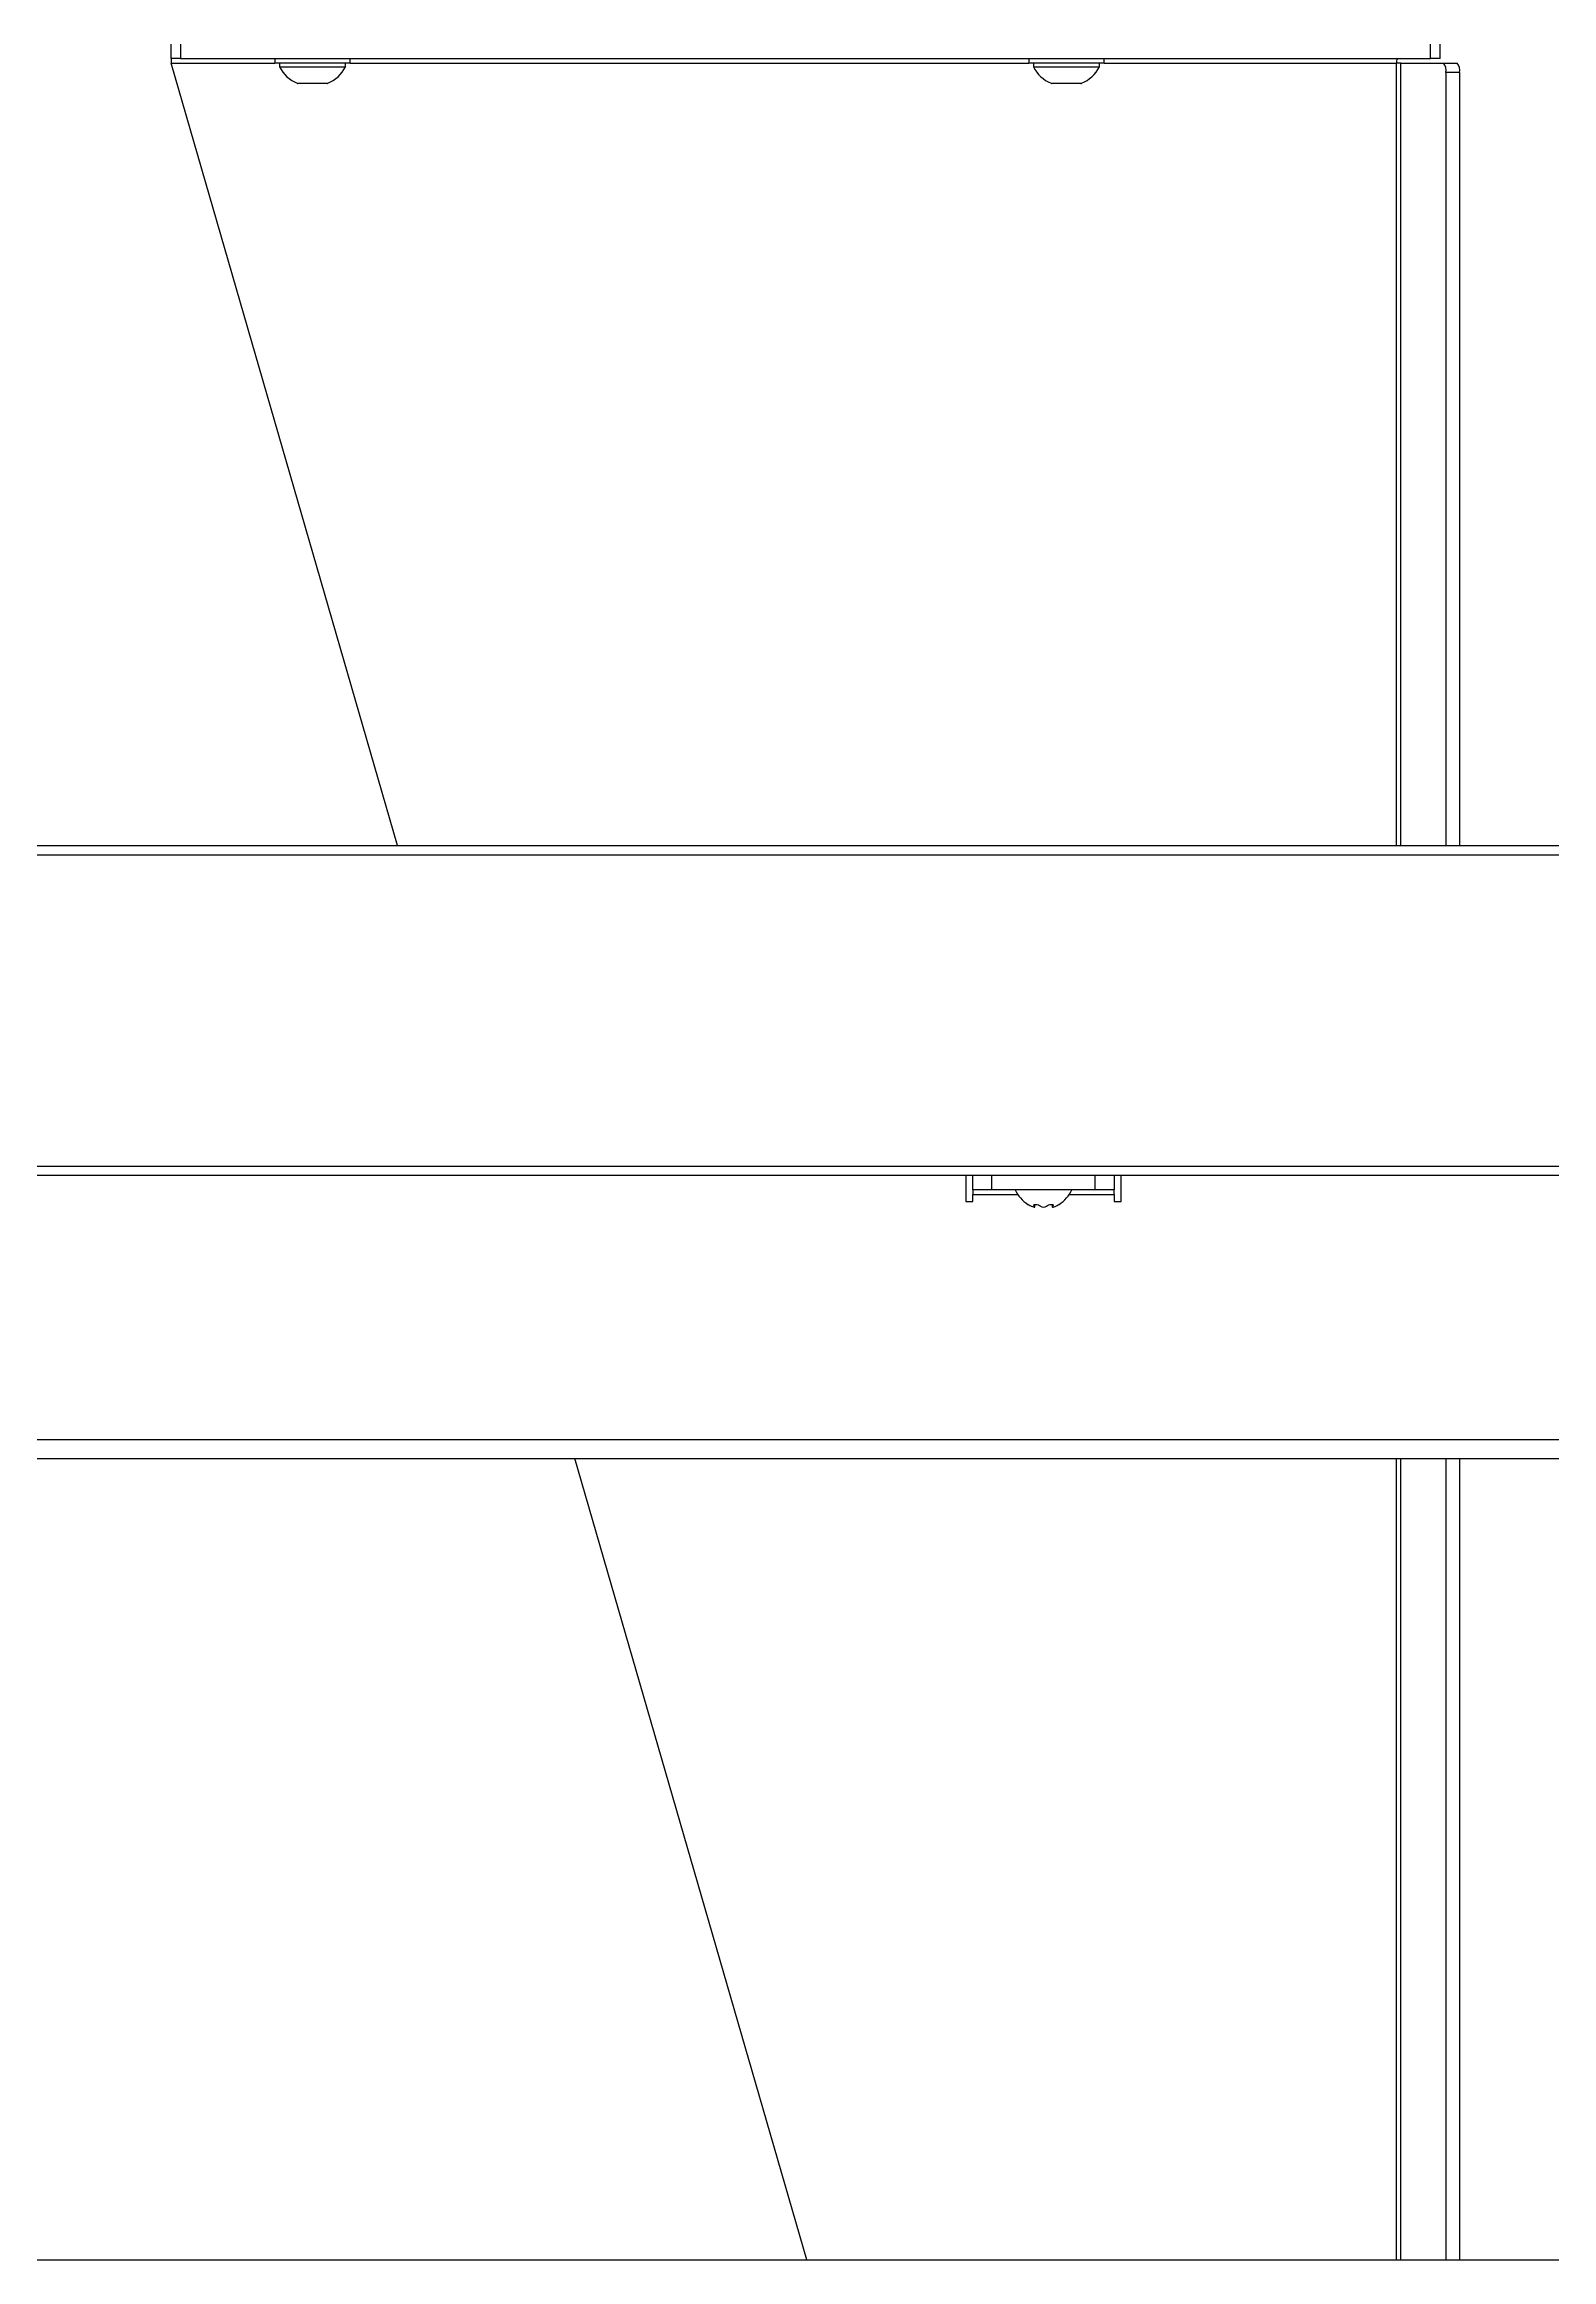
# Model space of a CAD drawing. Header units: millimetres. Extents: x 11758 to 17968, y 3782 to 8272.
# Drawn here: x 15579.5 to 15899.4, y 7104.2 to 7574.2 of the extents above; entities that cross this region are included whole.
import ezdxf

# ---------------------------------------------------------------- set-up
doc = ezdxf.new("R2010")
doc.units = ezdxf.units.MM
doc.header["$LTSCALE"] = 0.1
doc.styles.add('SEACAD_Arial', font='arial.ttf', dxfattribs={"width": 0.8})
doc.dimstyles.new('ISO-25', dxfattribs={"dimtxt": 1.6, "dimasz": 2, "dimexe": 0.5, "dimexo": 1.5, "dimtad": 1, "dimdec": 0, "dimtxsty": 'SEACAD_Arial', "dimcen": 2, "dimadec": 0, "dimazin": 0, "dimtfac": 1, "dimtdec": 0, "dimtmove": 0, "dimatfit": 3, "dimfxl": 1, "dimarcsym": 0})

# ---------------------------------------------------------------- blocks, each defined once
blk = doc.blocks.new('*D29')
at = {"color": 0, "lineweight": -2, "transparency": 16777216}
for p, q in [((14712.28, 7134.25), (14712.28, 7838.22)), ((16396.83, 7134.25), (16396.83, 7838.22)), ((14752.28, 7828.22), (16356.83, 7828.22))]:
    blk.add_line(p, q, dxfattribs=at)
at = {"color": 0, "transparency": 16777216}
for points in [[(14752.28, 7834.89), (14752.28, 7821.55), (14712.28, 7828.22)], [(16356.83, 7834.89), (16356.83, 7821.55), (16396.83, 7828.22)]]:
    blk.add_solid(points, dxfattribs=at)
at = {"layer": 'Defpoints', "color": 0, "transparency": 16777216}
for p in [(16396.83, 7828.22), (14712.28, 7104.25), (16396.83, 7104.25)]:
    blk.add_point(p, dxfattribs=at)
at = {"color": 0, "transparency": 16777216, "insert": (15554.56, 7857.06), "char_height": 32, "attachment_point": 5, "style": 'SEACAD_Arial'}
blk.add_mtext('1685', dxfattribs=at)

msp = doc.modelspace()

# ---------------------------------------------------------------- linework, layer by layer
for p, q in [((15606.42, 7571.25), (15606.42, 7574.25)), ((15608.42, 7574.25), (15608.42, 7571.25)), ((15873.72, 7571.25), (15873.72, 7574.25)), ((15875.72, 7571.25), (15875.72, 7574.25)), ((15608.42, 7571.25), (15606.42, 7571.25)), ((15606.42, 7571.25), (15606.42, 7570.25)), ((15654.47, 7404.25), (15606.42, 7570.25)), ((15606.42, 7570.25), (15628.42, 7570.25)), ((15608.42, 7571.25), (15873.72, 7571.25)), ((15628.42, 7571.25), (15628.42, 7570.25)), ((15644.42, 7570.25), (15628.42, 7570.25)), ((15629.42, 7570.25), (15629.42, 7569.45)), ((15629.42, 7569.45), (15643.42, 7569.45)), ((15643.42, 7569.45), (15643.42, 7570.25)), ((15644.42, 7570.25), (15644.42, 7571.25)), ((15644.42, 7570.25), (15788.42, 7570.25)), ((15788.42, 7571.25), (15788.42, 7570.25)), ((15804.42, 7570.25), (15788.42, 7570.25)), ((15789.42, 7570.25), (15789.42, 7569.45)), ((15789.42, 7569.45), (15803.42, 7569.45)), ((15803.42, 7569.45), (15803.42, 7570.25)), ((15804.42, 7570.25), (15804.42, 7571.25)), ((15804.42, 7570.25), (15866.42, 7570.25)), ((15867.38, 7570.25), (15866.42, 7570.25)), ((15866.42, 7570.25), (15866.42, 7404.25)), ((15867.38, 7570.25), (15876.42, 7570.25)), ((15867.38, 7404.25), (15867.38, 7570.25)), ((15875.72, 7571.25), (15873.72, 7571.25)), ((15876.42, 7570.25), (15879.32, 7570.25)), ((15879.84, 7568.25), (15876.94, 7568.25)), ((15876.94, 7568.25), (15876.94, 7404.25)), ((15879.84, 7568.25), (15879.84, 7404.25)), ((15633.17, 7565.98), (15639.66, 7565.98)), ((15639.52, 7565.95), (15633.32, 7565.95)), ((15793.17, 7565.98), (15799.66, 7565.98)), ((15799.52, 7565.95), (15793.32, 7565.95)), ((14906.6, 7404.25), (16202.52, 7404.25)), ((16203.06, 7402.25), (14906.06, 7402.25)), ((14906.06, 7336.25), (16203.06, 7336.25)), ((16202.52, 7334.25), (14906.6, 7334.25)), ((15775.06, 7334.25), (15775.06, 7328.75)), ((15776.56, 7331.25), (15776.56, 7334.25)), ((15780.56, 7334.25), (15780.56, 7331.25)), ((15802.56, 7331.25), (15802.56, 7334.25)), ((15806.56, 7334.25), (15806.56, 7331.25)), ((15808.06, 7328.75), (15808.06, 7334.25)), ((15775.06, 7328.75), (15776.56, 7328.75)), ((15780.56, 7331.25), (15776.56, 7331.25)), ((15776.56, 7331.25), (15776.56, 7330.25)), ((15776.56, 7328.75), (15776.56, 7330.25)), ((15776.56, 7330.25), (15786.09, 7330.25)), ((15802.56, 7331.25), (15780.56, 7331.25)), ((15788.96, 7327.77), (15788.96, 7327.77)), ((15789.61, 7327.77), (15789.61, 7328.08)), ((15789.61, 7327.77), (15789.61, 7328.08)), ((15789.61, 7327.77), (15789.61, 7327.77)), ((15789.71, 7327.62), (15789.71, 7328.12)), ((15790.91, 7327.77), (15790.91, 7327.77)), ((15792.21, 7327.77), (15792.21, 7327.77)), ((15793.41, 7328.12), (15793.41, 7327.63)), ((15793.51, 7327.77), (15793.51, 7328.09)), ((15793.51, 7327.77), (15793.51, 7328.09)), ((15793.51, 7327.77), (15793.51, 7327.77)), ((15794.16, 7327.77), (15794.16, 7327.77)), ((15797.03, 7330.25), (15806.56, 7330.25)), ((15806.56, 7331.25), (15802.56, 7331.25)), ((15806.56, 7330.25), (15806.56, 7331.25)), ((15806.56, 7330.25), (15806.56, 7328.75)), ((15806.56, 7328.75), (15808.06, 7328.75)), ((14918.62, 7278.25), (16190.5, 7278.25)), ((14918.62, 7274.25), (16190.5, 7274.25)), ((15741.33, 7104.25), (15692.11, 7274.25)), ((15866.42, 7274.25), (15866.42, 7104.25)), ((15867.38, 7104.25), (15867.38, 7274.25)), ((15876.94, 7274.25), (15876.94, 7104.25)), ((15879.84, 7274.25), (15879.84, 7104.25)), ((14722.6, 7104.25), (16386.52, 7104.25))]:
    msp.add_line(p, q)
at = {"flags": 128}
for points in [[(15788.29, 7328.1), (15788.21, 7328.14), (15788.22, 7328.13), (15788.3, 7328.09), (15788.44, 7328.03), (15788.63, 7327.93), (15788.88, 7327.81), (15788.96, 7327.77)], [(15788.96, 7327.77), (15789.21, 7327.67), (15789.44, 7327.59), (15789.6, 7327.57), (15789.69, 7327.58), (15789.71, 7327.63), (15789.67, 7327.71), (15789.61, 7327.77)], [(15789.61, 7327.77), (15789.52, 7327.9), (15789.53, 7328.02), (15789.64, 7328.1), (15789.81, 7328.14), (15790.02, 7328.13), (15790.24, 7328.09), (15790.47, 7328.03), (15790.68, 7327.93), (15790.87, 7327.81), (15790.91, 7327.77)], [(15792.21, 7327.77), (15792.39, 7327.9), (15792.64, 7328.02), (15792.91, 7328.1), (15793.16, 7328.14), (15793.36, 7328.13), (15793.5, 7328.09), (15793.59, 7328.03), (15793.61, 7327.93), (15793.55, 7327.81), (15793.51, 7327.77)], [(15793.51, 7327.77), (15793.42, 7327.67), (15793.42, 7327.59), (15793.5, 7327.57), (15793.64, 7327.58), (15793.81, 7327.63), (15794.02, 7327.71), (15794.16, 7327.77)], [(15794.16, 7327.77), (15794.43, 7327.9), (15794.67, 7328.02), (15794.83, 7328.1), (15794.9, 7328.14), (15794.9, 7328.14)]]:
    msp.add_lwpolyline(points, dxfattribs=at)
for centre, radius, start, end in [((15636.08, 7572.89), 7.5, 207.3197, 247.1768), ((15636.75, 7572.89), 7.5, 292.8232, 332.6803), ((15796.08, 7572.89), 7.5, 207.3197, 247.1768), ((15796.75, 7572.89), 7.5, 292.8232, 332.6803), ((15868.7, 7570.17), 2.28, 151.8858, 178.1142), ((15874.62, 7568.72), 2.37, 348.6309, 40.3907), ((15877.52, 7568.72), 2.37, 348.6309, 40.3907), ((15633.32, 7566.32), 0.375, 247.1768, 270), ((15639.52, 7566.32), 0.375, 270, 292.8232), ((15793.32, 7566.32), 0.375, 247.1768, 270), ((15799.52, 7566.32), 0.375, 270, 292.8232), ((15791.98, 7334.04), 7, 203.465, 237.4518), ((15791.56, 7328.62), 1.07, 232.4429, 307.5571), ((15791.14, 7334.04), 7, 302.4934, 336.535)]:
    msp.add_arc(centre, radius, start, end)

# ---------------------------------------------------------------- dimensions: what is measured, and where the dimension line sits
dim = msp.add_linear_dim(base=(16396.83, 7828.22), p1=(14712.28, 7104.25), p2=(16396.83, 7104.25), dimstyle='ISO-25')
dim.commit()
dim.dimension.update_dxf_attribs({"geometry": '*D29', "text_midpoint": (15554.56, 7857.06)})

doc.saveas('drawing.dxf')
